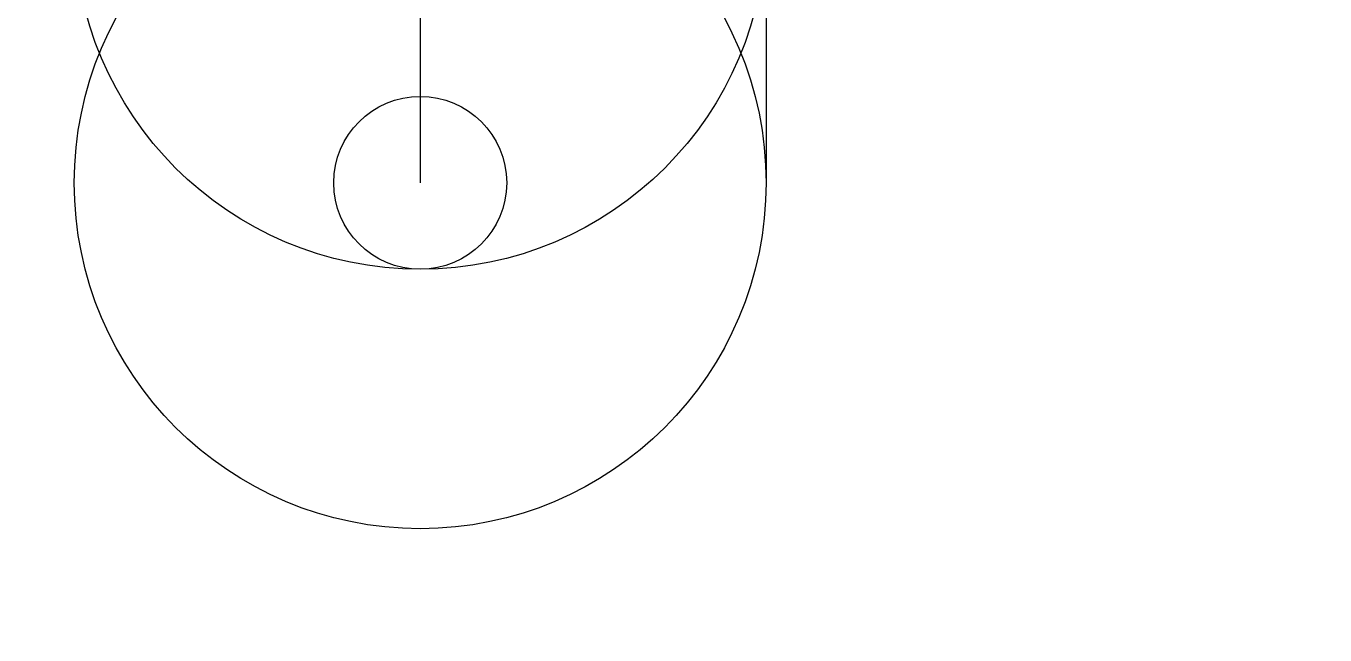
# Model space of a CAD drawing. Extents: x -60 to 60, y -153 to -30.
# Drawn here: x -4.56 to 10.46, y -98.23 to -91.19 of the extents above; entities that cross this region are included whole.
import ezdxf

# ---------------------------------------------------------------- set-up
doc = ezdxf.new("R2010")
doc.units = 0
doc.layers.add('Cut051006', color=7, linetype='CONTINUOUS')

msp = doc.modelspace()

# ---------------------------------------------------------------- linework, layer by layer
at = {"layer": 'Cut051006'}
for p, q in [((0, -90, 44.3248), (0, -93, 44.3248)), ((0, -90, 44.3248), (0, -93, 44.3248)), ((0, -90, 70.3248), (0, -93, 70.3248)), ((0, -90, 70.3248), (0, -93, 70.3248)), ((4, -90, 57.3248), (4, -93, 57.3248)), ((4, -90, 57.3248), (4, -93, 57.3248))]:
    msp.add_line(p, q, dxfattribs=at)
for centre, radius in [((0, -90), 60), ((0, -90), 60), ((0, -93), 60), ((0, -93), 60), ((0, -90), 4), ((0, -90), 4), ((0, -90), 4), ((0, -90), 4), ((0, -93), 4), ((0, -93), 4), ((0, -93), 1), ((0, -93), 1), ((0, -93), 1), ((0, -93), 1)]:
    msp.add_circle(centre, radius, dxfattribs=at)

doc.saveas('drawing.dxf')
